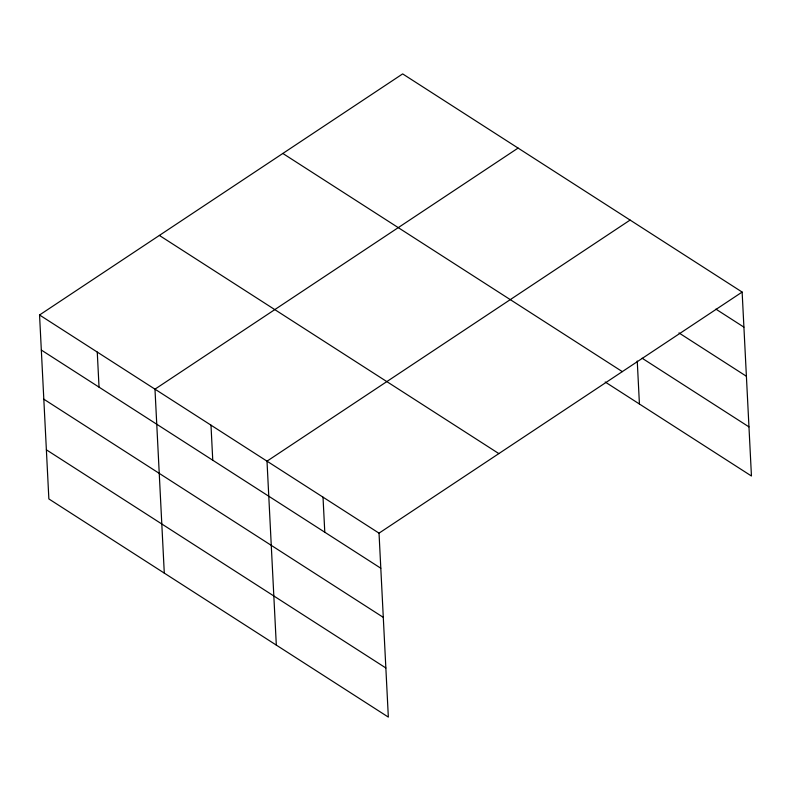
<?xml version="1.0" encoding="UTF-8"?>
<svg xmlns="http://www.w3.org/2000/svg" width="791" height="791" viewBox="0 0 791 791"><rect width="100%" height="100%" fill="white"/><g stroke="black" fill="none" stroke-linecap="round" stroke-linejoin="round"><path stroke-width="1.19" d="M39.55 314.986L379.027 533.154L388.341 717.101L48.864 498.933L39.55 314.986L402.659 73.899L742.136 292.067L751.45 476.014L605.194 382.013M518.075 148.075L154.977 389.162L164.291 573.119M630.101 220.066L267.002 461.163L276.316 645.11M379.027 533.154L742.136 292.067M715.904 309.133L743.906 327.138M678.975 332.932L746.397 376.259M642.124 358.224L748.958 426.883M282.832 153.454L622.309 371.622M159.377 235.431L498.854 453.599M41.33 350.057L380.807 568.225M43.812 399.188L383.289 617.356M46.382 449.812L385.86 667.98M637.249 361.032L639.425 404.013M323.015 497.163L324.785 532.234M210.989 425.163L212.759 460.233M97.263 352.074L99.033 387.155"/></g></svg>
